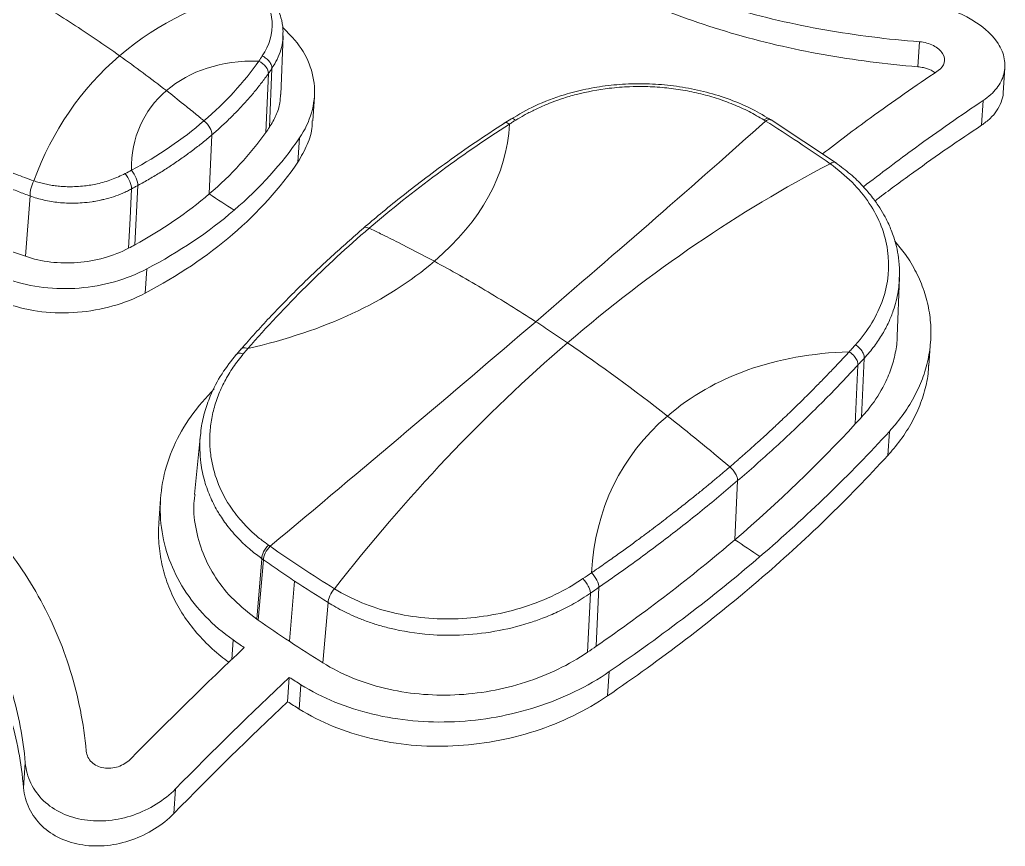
# Model space of a CAD drawing. Header units: inches. Extents: x 1631 to 3663, y 1126 to 1454.
# Drawn here: x 3493.46 to 3500.29, y 1145.49 to 1151.22 of the extents above; entities that cross this region are included whole.
import ezdxf

# ---------------------------------------------------------------- set-up
doc = ezdxf.new("R2010")
doc.units = ezdxf.units.IN
doc.header["$LTSCALE"] = 15

msp = doc.modelspace()

# ---------------------------------------------------------------- linework, layer by layer
at = {"color": 7, "linetype": 'Continuous', "lineweight": 15}
for p, q in [((3495.2834, 1151.1667), (3495.3523, 1151.0956)), ((3495.2709, 1150.6998), (3495.2869, 1151.1076)), ((3495.2854, 1151.1051), (3495.2853, 1151.1004)), ((3499.685, 1150.8922), (3499.6969, 1151.0651)), ((3495.2097, 1150.8805), (3495.1925, 1150.4725)), ((3500.2761, 1150.7113), (3500.2881, 1150.8856)), ((3495.1679, 1150.4371), (3495.1852, 1150.8449)), ((3495.4922, 1150.5167), (3495.5037, 1150.6848)), ((3500.1384, 1150.6591), (3500.1266, 1150.487)), ((3496.8641, 1150.5298), (3496.8198, 1150.5016)), ((3498.6183, 1150.5238), (3498.6307, 1150.5161)), ((3498.669, 1150.5238), (3498.6527, 1150.534)), ((3499.121, 1150.2238), (3498.6691, 1150.5237)), ((3494.7944, 1150.4207), (3494.7752, 1150.0106)), ((3495.389, 1150.2305), (3495.4005, 1150.3986)), ((3494.2818, 1150.0698), (3494.2595, 1149.658)), ((3493.5014, 1149.579), (3493.5351, 1149.9967)), ((3494.3437, 1149.4918), (3494.3322, 1149.3237)), ((3499.542, 1149.025), (3499.558, 1149.4316)), ((3499.7622, 1148.8231), (3499.7737, 1148.9908)), ((3494.9961, 1148.9366), (3494.9633, 1148.8987)), ((3499.2519, 1148.417), (3499.2698, 1148.8243)), ((3499.2956, 1148.4645), (3499.3135, 1148.8716)), ((3494.7269, 1148.5686), (3494.8097, 1148.6606)), ((3494.7149, 1148.3427), (3494.6741, 1147.9275)), ((3494.7165, 1148.351), (3494.7151, 1148.3401)), ((3499.4767, 1148.1982), (3499.4882, 1148.3656)), ((3498.4366, 1148.0239), (3498.4179, 1147.615)), ((3494.4383, 1147.8987), (3494.4267, 1147.7304)), ((3495.1967, 1147.5696), (3495.185, 1147.5779)), ((3495.1403, 1147.4832), (3495.1048, 1147.0645)), ((3495.1521, 1147.475), (3495.1146, 1147.0576)), ((3495.1403, 1147.4832), (3495.1521, 1147.475)), ((3495.3668, 1147.3285), (3495.3305, 1146.9106)), ((3497.4171, 1147.2444), (3497.397, 1146.8354)), ((3497.4757, 1147.285), (3497.4561, 1146.8761)), ((3495.5632, 1146.7613), (3495.5994, 1147.179)), ((3495.1146, 1147.0576), (3495.1048, 1147.0645)), ((3497.5475, 1146.7005), (3497.536, 1146.5331)), ((3495.3303, 1146.6605), (3495.3187, 1146.492)), ((3495.4108, 1146.6098), (3495.3993, 1146.4413)), ((3493.5011, 1146.0694), (3493.4892, 1145.8962)), ((3494.5419, 1145.8881), (3494.5301, 1145.7172))]:
    msp.add_line(p, q, dxfattribs=at)
at = {"color": 8, "linetype": 'Continuous', "lineweight": 15}
msp.add_line((3494.941, 1146.9207), (3494.9316, 1146.7839), dxfattribs=at)
at = {"color": 7, "linetype": 'Continuous', "lineweight": 15, "flags": 128}
msp.add_lwpolyline([(3494.2165, 1149.6351), (3494.2272, 1149.8406), (3494.2379, 1150.0462)], dxfattribs=at)
at = {"color": 7, "linetype": 'Continuous', "lineweight": 15}
for points, knots in [([(3499.6969, 1151.0651), (3499.4751, 1151.0827), (3499.2563, 1151.1099), (3498.9325, 1151.1672), (3498.8253, 1151.1889), (3498.6124, 1151.2383), (3498.5062, 1151.2661), (3498.1945, 1151.3573), (3497.9961, 1151.4285), (3497.6175, 1151.592), (3497.4364, 1151.6849), (3497.2675, 1151.7876)], [0, 0, 0, 0, 0.25, 0.25, 0.375, 0.375, 0.5, 0.5, 0.75, 0.75, 1, 1, 1, 1]), ([(3499.685, 1150.8922), (3499.4634, 1150.9106), (3499.2446, 1150.9383), (3498.9208, 1150.9961), (3498.8136, 1151.0181), (3498.6007, 1151.0677), (3498.4945, 1151.0956), (3498.1829, 1151.1871), (3497.9846, 1151.2583), (3497.6059, 1151.422), (3497.4247, 1151.515), (3497.2558, 1151.6176)], [0, 0, 0, 0, 0.25, 0.25, 0.375, 0.375, 0.5, 0.5, 0.75, 0.75, 1, 1, 1, 1]), ([(3495.1111, 1151.4326), (3495.1704, 1151.3654), (3495.2051, 1151.2864), (3495.2164, 1151.1241), (3495.1927, 1151.041), (3495.1433, 1150.967)], [0, 0, 0, 0, 0.5, 0.5, 1, 1, 1, 1]), ([(3495.2857, 1151.1004), (3495.2863, 1151.117), (3495.288, 1151.1621), (3495.2737, 1151.239), (3495.2436, 1151.3149), (3495.2041, 1151.3797), (3495.1768, 1151.4119), (3495.1626, 1151.4286)], [0, 0, 0, 0, 0.135805, 0.370511, 0.658785, 0.822876, 1, 1, 1, 1]), ([(3494.1547, 1150.968), (3494.0458, 1151.0455), (3493.827, 1151.1941), (3493.6067, 1151.3288), (3493.4966, 1151.3923)], [0.3297937, 0.3297937, 0.3297937, 0.3297937, 0.4960972, 0.6638155, 0.6638155, 0.6638155, 0.6638155]), ([(3499.6976, 1151.3323), (3499.7557, 1151.3267), (3499.8126, 1151.3157), (3499.9238, 1151.2835), (3499.9764, 1151.2626), (3500.1206, 1151.1879), (3500.1964, 1151.1227), (3500.2628, 1151.0191), (3500.2776, 1150.9831), (3500.291, 1150.9121), (3500.2899, 1150.8762), (3500.2721, 1150.8076), (3500.2554, 1150.7745), (3500.2072, 1150.7125), (3500.1764, 1150.6843), (3500.1384, 1150.6591)], [0, 0, 0, 0, 0.125, 0.125, 0.25, 0.25, 0.5, 0.5, 0.625, 0.625, 0.75, 0.75, 0.875, 0.875, 1, 1, 1, 1]), ([(3495.3523, 1151.0956), (3495.3977, 1151.0453), (3495.433, 1150.9916), (3495.4841, 1150.8773), (3495.4994, 1150.8169), (3495.5079, 1150.696), (3495.5012, 1150.6336), (3495.4665, 1150.5134), (3495.4389, 1150.4551), (3495.4005, 1150.3986)], [0, 0, 0, 0, 0.25, 0.25, 0.5, 0.5, 0.75, 0.75, 1, 1, 1, 1]), ([(3499.6969, 1151.0651), (3499.7311, 1151.0624), (3499.7647, 1151.053), (3499.8211, 1151.0243), (3499.8435, 1151.0049), (3499.8696, 1150.9633), (3499.8737, 1150.9408), (3499.8632, 1150.8994), (3499.8487, 1150.8803), (3499.8265, 1150.8655)], [0, 0, 0, 0, 0.25, 0.25, 0.5, 0.5, 0.75, 0.75, 1, 1, 1, 1]), ([(3494.4789, 1150.7266), (3494.4249, 1150.7685), (3494.3171, 1150.8506), (3494.2089, 1150.9294), (3494.1547, 1150.968)], [0.1640281, 0.1640281, 0.1640281, 0.1640281, 0.2469104, 0.3297938, 0.3297938, 0.3297938, 0.3297938]), ([(3495.1852, 1150.8449), (3495.1865, 1150.8594), (3495.1793, 1150.8768), (3495.1572, 1150.9062), (3495.1396, 1150.9216), (3495.1195, 1150.932)], [0, 0, 0, 0, 0.5, 0.5, 1, 1, 1, 1]), ([(3495.1433, 1150.967), (3495.1475, 1150.9649), (3495.157, 1150.9596), (3495.1707, 1150.9499), (3495.1833, 1150.9383), (3495.1932, 1150.9268), (3495.2011, 1150.9149), (3495.2071, 1150.9019), (3495.2098, 1150.8903), (3495.21, 1150.8833), (3495.2097, 1150.8805)], [0.5378438, 0.5378438, 0.5378438, 0.5378438, 0.635497, 0.760497, 0.885497, 1.010497, 1.135497, 1.260497, 1.385497, 1.4726532, 1.4726532, 1.4726532, 1.4726532]), ([(3495.2097, 1150.8805), (3495.2062, 1150.8755), (3495.1982, 1150.8638), (3495.1899, 1150.8517), (3495.1852, 1150.8449)], [0, 0, 0, 0, 0.436202, 1, 1, 1, 1]), ([(3499.0238, 1150.2883), (3499.1344, 1150.3722), (3499.3247, 1150.5165), (3499.592, 1150.707), (3499.7483, 1150.8127), (3499.8265, 1150.8655)], [0, 0, 0, 0, 0.40908, 0.704372, 1, 1, 1, 1]), ([(3499.8036, 1150.85), (3499.7953, 1150.8561), (3499.7733, 1150.872), (3499.7302, 1150.8864), (3499.6981, 1150.8905), (3499.685, 1150.8922)], [0, 0, 0, 0, 0.269517, 0.703347, 1, 1, 1, 1]), ([(3495.1852, 1150.8449), (3495.1696, 1150.8234), (3495.1384, 1150.7805), (3495.0879, 1150.7173), (3495.0347, 1150.6553), (3494.9787, 1150.5946), (3494.92, 1150.5351), (3494.8588, 1150.477), (3494.8159, 1150.4395), (3494.7944, 1150.4207)], [0, 0, 0, 0, 0.142897, 0.285784, 0.428658, 0.571518, 0.714363, 0.85719, 1, 1, 1, 1]), ([(3493.56, 1150.1017), (3493.5392, 1150.1091), (3493.4768, 1150.1311), (3493.3549, 1150.1792), (3493.1792, 1150.2603), (3492.958, 1150.3859), (3492.7539, 1150.5355), (3492.6092, 1150.6687), (3492.5455, 1150.7375), (3492.5254, 1150.7593)], [0, 0, 0, 0, 0.049986, 0.150014, 0.300068, 0.500104, 0.756065, 0.922724, 1, 1, 1, 1]), ([(3498.6563, 1150.5311), (3498.6116, 1150.5572), (3498.5201, 1150.6106), (3498.366, 1150.6737), (3498.2029, 1150.7232), (3498.0357, 1150.7564), (3497.8678, 1150.7739), (3497.7017, 1150.7762), (3497.5398, 1150.7641), (3497.384, 1150.7386), (3497.2129, 1150.6945), (3497.0347, 1150.6286), (3496.9194, 1150.5613), (3496.8643, 1150.5291)], [0, 0, 0, 0, 0.088081, 0.180392, 0.270912, 0.35964, 0.446584, 0.531756, 0.615168, 0.69683, 0.776756, 0.89333, 1, 1, 1, 1]), ([(3496.8994, 1150.5224), (3496.9185, 1150.5337), (3496.9593, 1150.558), (3497.0278, 1150.5935), (3497.1147, 1150.6332), (3497.2127, 1150.6701), (3497.3587, 1150.7128), (3497.5161, 1150.742), (3497.6724, 1150.7546), (3497.7946, 1150.7562), (3497.9128, 1150.7502), (3498.0415, 1150.7343), (3498.1674, 1150.7093), (3498.2894, 1150.6754), (3498.406, 1150.633), (3498.5169, 1150.583), (3498.5845, 1150.5435), (3498.6183, 1150.5238)], [0, 0, 0, 0, 0.039009, 0.083515, 0.133529, 0.202271, 0.259206, 0.384955, 0.460915, 0.511256, 0.581097, 0.650927, 0.720751, 0.790571, 0.860386, 0.930194, 1, 1, 1, 1]), ([(3495.1925, 1150.4725), (3495.2086, 1150.4995), (3495.2414, 1150.5544), (3495.266, 1150.6318), (3495.2679, 1150.6808), (3495.2687, 1150.6999)], [0, 0, 0, 0, 0.371875, 0.754527, 1, 1, 1, 1]), ([(3500.1384, 1150.6591), (3500.0606, 1150.6064), (3499.905, 1150.5011), (3499.6283, 1150.3039), (3499.4282, 1150.1521), (3499.3077, 1150.0606)], [0, 0, 0, 0, 0.284303, 0.56896, 1, 1, 1, 1]), ([(3500.2759, 1150.7113), (3500.276, 1150.7108), (3500.2773, 1150.6887), (3500.2639, 1150.646), (3500.2346, 1150.5867), (3500.1887, 1150.5326), (3500.1473, 1150.5022), (3500.1266, 1150.487)], [0, 0, 0, 0, 0.005692, 0.260995, 0.516285, 0.758161, 1, 1, 1, 1]), ([(3494.7176, 1150.535), (3494.6913, 1150.5567), (3494.651, 1150.5897), (3494.6106, 1150.6223), (3494.5966, 1150.6335)], [0.04134955, 0.04134955, 0.04134955, 0.04134955, 0.08201324, 0.10362519, 0.10362519, 0.10362519, 0.10362519]), ([(3494.7391, 1150.5171), (3494.7322, 1150.5229), (3494.725, 1150.5289), (3494.7178, 1150.5348), (3494.7176, 1150.535)], [0.03025127, 0.03025127, 0.03025127, 0.03025127, 0.04100662, 0.04134946, 0.04134946, 0.04134946, 0.04134946]), ([(3494.7391, 1150.5171), (3494.7559, 1150.5032), (3494.7706, 1150.4849), (3494.7892, 1150.4524), (3494.7953, 1150.4344), (3494.7944, 1150.4207)], [0, 0, 0, 0, 0.5, 0.5, 1, 1, 1, 1]), ([(3495.4891, 1150.5168), (3495.4891, 1150.5042), (3495.489, 1150.4497), (3495.4596, 1150.3515), (3495.4128, 1150.2713), (3495.389, 1150.2305)], [0, 0, 0, 0, 0.1283733, 0.5566566, 1, 1, 1, 1]), ([(3496.8555, 1150.4949), (3496.8595, 1150.4973), (3496.8674, 1150.5021), (3496.8781, 1150.5096), (3496.8883, 1150.5166), (3496.8958, 1150.5205), (3496.8994, 1150.5224)], [0, 0, 0, 0, 0.272362, 0.526844, 0.7716801, 1, 1, 1, 1]), ([(3496.8203, 1150.5018), (3496.7524, 1150.4574), (3496.6195, 1150.3705), (3496.4317, 1150.238), (3496.2594, 1150.1105), (3496.1043, 1149.9898), (3495.9673, 1149.8788), (3495.8831, 1149.8072), (3495.8441, 1149.7741)], [0, 0, 0, 0, 0.197783, 0.387565, 0.563291, 0.724959, 0.872563, 1, 1, 1, 1]), ([(3500.1266, 1150.487), (3500.0489, 1150.435), (3499.8935, 1150.331), (3499.657, 1150.1622), (3499.4882, 1150.039), (3499.398, 1149.9705), (3499.3876, 1149.9626)], [0, 0, 0, 0, 0.318852, 0.638145, 0.958456, 1, 1, 1, 1]), ([(3494.7944, 1150.4207), (3494.7725, 1150.4022), (3494.7285, 1150.3652), (3494.6595, 1150.3117), (3494.5884, 1150.2597), (3494.515, 1150.2094), (3494.4393, 1150.1609), (3494.3618, 1150.1142), (3494.3085, 1150.0846), (3494.2818, 1150.0698)], [0, 0, 0, 0, 0.1427642, 0.2855612, 0.4283905, 0.5712505, 0.7141396, 0.8570563, 1, 1, 1, 1]), ([(3493.5351, 1149.9967), (3493.5075, 1150.0068), (3493.45, 1150.0277), (3493.3628, 1150.0632), (3493.2713, 1150.1035), (3493.1735, 1150.1507), (3493.0589, 1150.2113), (3492.9799, 1150.2602), (3492.9344, 1150.2884)], [0, 0, 0, 0, 0.127967, 0.265783, 0.413448, 0.570963, 0.752655, 1, 1, 1, 1]), ([(3494.237, 1150.1747), (3494.2497, 1150.1581), (3494.2613, 1150.1375), (3494.2764, 1150.1021), (3494.2817, 1150.0831), (3494.2818, 1150.0698)], [0, 0, 0, 0, 0.5, 0.5, 1, 1, 1, 1]), ([(3499.0767, 1150.2202), (3499.1883, 1150.141), (3499.2808, 1150.0477), (3499.4165, 1149.8437), (3499.4597, 1149.7331), (3499.4915, 1149.5069), (3499.4803, 1149.3913), (3499.4045, 1149.1685), (3499.3399, 1149.0613), (3499.2528, 1148.965)], [0, 0, 0, 0, 0.25, 0.25, 0.5, 0.5, 0.75, 0.75, 1, 1, 1, 1]), ([(3499.5552, 1149.4114), (3499.5567, 1149.4321), (3499.5606, 1149.4845), (3499.5531, 1149.5634), (3499.5386, 1149.6425), (3499.5205, 1149.7062), (3499.5022, 1149.7573), (3499.4824, 1149.804), (3499.4569, 1149.8557), (3499.4206, 1149.9177), (3499.3706, 1149.9891), (3499.3034, 1150.068), (3499.2195, 1150.15), (3499.1512, 1150.2006), (3499.1166, 1150.2263)], [0, 0, 0, 0, 0.066825, 0.16919, 0.256059, 0.327432, 0.383333, 0.431102, 0.491954, 0.567205, 0.656807, 0.760688, 0.878752, 1, 1, 1, 1]), ([(3493.56, 1150.1017), (3493.5726, 1150.0976), (3493.5979, 1150.0893), (3493.6372, 1150.0795), (3493.6773, 1150.0717), (3493.718, 1150.0659), (3493.7592, 1150.0622), (3493.8234, 1150.0597), (3493.9044, 1150.0637), (3494.0046, 1150.0805), (3494.1004, 1150.1085), (3494.1619, 1150.1371), (3494.193, 1150.1516)], [0, 0, 0, 0, 0.063923, 0.127583, 0.191048, 0.254382, 0.317646, 0.380898, 0.546778, 0.682852, 0.839228, 1, 1, 1, 1]), ([(3494.2379, 1150.0462), (3494.2375, 1150.0594), (3494.232, 1150.0785), (3494.2169, 1150.114), (3494.2055, 1150.1348), (3494.193, 1150.1516)], [0, 0, 0, 0, 0.5, 0.5, 1, 1, 1, 1]), ([(3493.56, 1150.1017), (3493.5508, 1150.0844), (3493.5434, 1150.0636), (3493.5373, 1150.0372), (3493.5359, 1150.0287), (3493.5343, 1150.0117), (3493.5343, 1150.0036), (3493.5351, 1149.9967)], [0, 0, 0, 0, 0.5, 0.5, 0.75, 0.75, 1, 1, 1, 1]), ([(3493.9781, 1149.9594), (3493.993, 1149.9622), (3494.0154, 1149.9664), (3494.0603, 1149.9771), (3494.1129, 1149.9908), (3494.167, 1150.0109), (3494.2084, 1150.0307), (3494.2281, 1150.041), (3494.2379, 1150.0462)], [0, 0, 0, 0, 0.162507, 0.243292, 0.497082, 0.752248, 0.876809, 1, 1, 1, 1]), ([(3494.2818, 1150.0698), (3494.2745, 1150.066), (3494.2599, 1150.0585), (3494.2452, 1150.0503), (3494.2379, 1150.0462)], [0, 0, 0, 0, 0.499763, 1, 1, 1, 1]), ([(3493.5351, 1149.9967), (3493.5506, 1149.9913), (3493.5817, 1149.9805), (3493.6305, 1149.9679), (3493.6809, 1149.9579), (3493.7328, 1149.9509), (3493.7858, 1149.947), (3493.8398, 1149.9461), (3493.876, 1149.9482), (3493.8942, 1149.9493)], [0, 0, 0, 0, 0.139103, 0.279429, 0.420989, 0.563818, 0.707936, 0.85333, 1, 1, 1, 1]), ([(3495.8443, 1149.7741), (3495.7696, 1149.7088), (3495.6183, 1149.5767), (3495.4017, 1149.3693), (3495.1924, 1149.1562), (3495.061, 1149.009), (3494.996, 1148.9363)], [0, 0, 0, 0, 0.246917, 0.499932, 0.752966, 1, 1, 1, 1]), ([(3496.3351, 1149.544), (3496.2517, 1149.5893), (3496.1269, 1149.6545), (3495.9768, 1149.7286), (3495.9096, 1149.7607), (3495.8834, 1149.773)], [0.8072334, 0.8072334, 0.8072334, 0.8072334, 0.9036128, 0.9518064, 0.9825935, 0.9825935, 0.9825935, 0.9825935]), ([(3494.2165, 1149.6351), (3494.1633, 1149.6071), (3494.1069, 1149.5849), (3493.9877, 1149.5512), (3493.9252, 1149.5401), (3493.801, 1149.5304), (3493.7376, 1149.5316), (3493.6162, 1149.5463), (3493.5573, 1149.5597), (3493.5014, 1149.579)], [0, 0, 0, 0, 0.25, 0.25, 0.5, 0.5, 0.75, 0.75, 1, 1, 1, 1]), ([(3499.5258, 1149.6842), (3499.5512, 1149.6538), (3499.6088, 1149.5847), (3499.6762, 1149.4684), (3499.7315, 1149.3388), (3499.7659, 1149.205), (3499.779, 1149.0688), (3499.7711, 1148.9318), (3499.7422, 1148.7961), (3499.6921, 1148.6632), (3499.622, 1148.535), (3499.5509, 1148.4363), (3499.5023, 1148.3816), (3499.4882, 1148.3656)], [0, 0, 0, 0, 0.076985, 0.175041, 0.273407, 0.371462, 0.469766, 0.568386, 0.666684, 0.764294, 0.86222, 0.959824, 1, 1, 1, 1]), ([(3493.3945, 1149.4158), (3493.4688, 1149.3902), (3493.5464, 1149.3728), (3493.7081, 1149.3535), (3493.792, 1149.352), (3493.957, 1149.3652), (3494.0404, 1149.3802), (3494.1981, 1149.425), (3494.273, 1149.4546), (3494.3437, 1149.4918)], [0, 0, 0, 0, 0.25, 0.25, 0.5, 0.5, 0.75, 0.75, 1, 1, 1, 1]), ([(3497.0373, 1149.1255), (3496.9198, 1149.2017), (3496.7435, 1149.3114), (3496.5095, 1149.4478), (3496.3931, 1149.5126), (3496.3351, 1149.544)], [0.5391858, 0.5391858, 0.5391858, 0.5391858, 0.6732073, 0.7402165, 0.8072334, 0.8072334, 0.8072334, 0.8072334]), ([(3499.3135, 1148.8716), (3499.3379, 1148.8996), (3499.3851, 1148.954), (3499.4407, 1149.0387), (3499.484, 1149.1209), (3499.5147, 1149.1975), (3499.5358, 1149.269), (3499.549, 1149.333), (3499.5551, 1149.3844), (3499.5575, 1149.4151), (3499.5577, 1149.4268), (3499.5577, 1149.4291)], [0, 0, 0, 0, 0.167944, 0.3261, 0.474467, 0.613049, 0.728356, 0.843311, 0.940112, 0.988403, 1, 1, 1, 1]), ([(3493.383, 1149.2476), (3493.4572, 1149.222), (3493.5348, 1149.2045), (3493.6965, 1149.1853), (3493.7805, 1149.1838), (3493.9455, 1149.1971), (3494.0289, 1149.2121), (3494.1866, 1149.2569), (3494.2614, 1149.2865), (3494.3322, 1149.3237)], [0, 0, 0, 0, 0.25, 0.25, 0.5, 0.5, 0.75, 0.75, 1, 1, 1, 1]), ([(3497.2579, 1148.9787), (3497.2213, 1149.0037), (3497.1477, 1149.0532), (3497.0742, 1149.1015), (3497.0373, 1149.1255)], [0.45510082, 0.45510082, 0.45510082, 0.45510082, 0.49709454, 0.53918578, 0.53918578, 0.53918578, 0.53918578]), ([(3499.2956, 1148.4645), (3499.3099, 1148.4807), (3499.3674, 1148.546), (3499.4375, 1148.6521), (3499.4875, 1148.7629), (3499.5124, 1148.8383), (3499.5306, 1148.9139), (3499.5423, 1148.9764), (3499.5411, 1149.02), (3499.541, 1149.025)], [0, 0, 0, 0, 0.095976, 0.387556, 0.586245, 0.682301, 0.778356, 0.974266, 1, 1, 1, 1]), ([(3499.2528, 1148.965), (3499.2454, 1148.9569), (3499.231, 1148.9412), (3499.2168, 1148.9253), (3499.2097, 1148.9174)], [0, 0, 0, 0, 0.5100642, 1, 1, 1, 1]), ([(3499.2528, 1148.965), (3499.2716, 1148.953), (3499.2881, 1148.936), (3499.3034, 1148.9123), (3499.3076, 1148.9041), (3499.3131, 1148.8873), (3499.3143, 1148.8789), (3499.3135, 1148.8716)], [0, 0, 0, 0, 0.5, 0.5, 0.75, 0.75, 1, 1, 1, 1]), ([(3494.9631, 1148.8985), (3494.9284, 1148.8546), (3494.8564, 1148.7633), (3494.7858, 1148.6258), (3494.7411, 1148.4934), (3494.7199, 1148.4064), (3494.7174, 1148.3582), (3494.717, 1148.3513)], [0, 0, 0, 0, 0.264921, 0.550774, 0.753115, 0.96479, 1, 1, 1, 1]), ([(3495.185, 1147.5779), (3495.17, 1147.5888), (3495.1318, 1147.6165), (3495.0676, 1147.6711), (3494.9894, 1147.7507), (3494.9018, 1147.8664), (3494.826, 1148.0159), (3494.7869, 1148.1671), (3494.7768, 1148.297), (3494.7825, 1148.403), (3494.8018, 1148.5085), (3494.8346, 1148.6124), (3494.8808, 1148.7134), (3494.9387, 1148.811), (3494.9873, 1148.8721), (3495.0116, 1148.9026)], [0, 0, 0, 0, 0.034142, 0.08663, 0.157459, 0.246623, 0.369645, 0.492681, 0.565125, 0.637576, 0.71004, 0.782524, 0.855012, 0.927502, 1, 1, 1, 1]), ([(3499.2097, 1148.9174), (3499.2032, 1148.9104), (3499.1726, 1148.8773), (3499.1197, 1148.8209), (3499.0524, 1148.7506), (3498.9904, 1148.6871), (3498.9332, 1148.6294), (3498.8803, 1148.577), (3498.8313, 1148.529), (3498.7858, 1148.4852), (3498.744, 1148.4454), (3498.7059, 1148.4094), (3498.6711, 1148.3769), (3498.6391, 1148.3474), (3498.609, 1148.3198), (3498.58, 1148.2934), (3498.5515, 1148.2677), (3498.5235, 1148.2426), (3498.496, 1148.2183), (3498.4695, 1148.1948), (3498.4441, 1148.1726), (3498.4199, 1148.1516), (3498.3996, 1148.134), (3498.3872, 1148.1234), (3498.3825, 1148.1194)], [0.072635, 0.072635, 0.072635, 0.072635, 0.0964235, 0.183505, 0.262308, 0.3338645, 0.3990303, 0.4585992, 0.5132945, 0.5635751, 0.6095474, 0.6510552, 0.6883779, 0.7224695, 0.7543188, 0.7848969, 0.8149969, 0.8446257, 0.8735059, 0.9012846, 0.927684, 0.9524903, 0.9762512, 0.990558, 0.990558, 0.990558, 0.990558]), ([(3499.2698, 1148.8243), (3499.2699, 1148.8279), (3499.2702, 1148.8374), (3499.2643, 1148.8575), (3499.246, 1148.8886), (3499.2231, 1148.9068), (3499.2097, 1148.9174)], [0, 0, 0, 0, 0.124197, 0.334609, 0.610937, 1, 1, 1, 1]), ([(3499.2698, 1148.8243), (3499.2331, 1148.785), (3499.1597, 1148.7065), (3499.046, 1148.5899), (3498.9297, 1148.4743), (3498.8106, 1148.3599), (3498.6887, 1148.2466), (3498.5643, 1148.1345), (3498.4792, 1148.0607), (3498.4366, 1148.0239)], [0, 0, 0, 0, 0.142977, 0.285905, 0.428791, 0.571639, 0.714453, 0.857238, 1, 1, 1, 1]), ([(3499.3135, 1148.8716), (3499.3096, 1148.8675), (3499.3021, 1148.8596), (3499.2911, 1148.848), (3499.2804, 1148.8366), (3499.2733, 1148.8284), (3499.2698, 1148.8243)], [0, 0, 0, 0, 0.271394, 0.516181, 0.761972, 1, 1, 1, 1]), ([(3499.7594, 1148.8232), (3499.7587, 1148.8035), (3499.7562, 1148.7382), (3499.7299, 1148.6283), (3499.6807, 1148.4956), (3499.6104, 1148.3674), (3499.5394, 1148.2688), (3499.4908, 1148.2141), (3499.4767, 1148.1982)], [0, 0, 0, 0, 0.089906, 0.297239, 0.503098, 0.709624, 0.915471, 1, 1, 1, 1]), ([(3494.7269, 1148.5686), (3494.6715, 1148.5044), (3494.624, 1148.4375), (3494.5442, 1148.2984), (3494.5118, 1148.2259), (3494.4634, 1148.0767), (3494.4478, 1148.0016), (3494.4333, 1147.8506), (3494.4345, 1147.7741), (3494.4542, 1147.6232), (3494.4723, 1147.5496), (3494.5249, 1147.4064), (3494.5598, 1147.3361), (3494.6446, 1147.2033), (3494.6941, 1147.141), (3494.8071, 1147.0244), (3494.871, 1146.9699), (3494.941, 1146.9207)], [0, 0, 0, 0, 0.125, 0.125, 0.25, 0.25, 0.375, 0.375, 0.5, 0.5, 0.625, 0.625, 0.75, 0.75, 0.875, 0.875, 1, 1, 1, 1]), ([(3493.9237, 1146.1491), (3493.9057, 1146.3435), (3493.8684, 1146.5293), (3493.7574, 1146.8868), (3493.6835, 1147.0588), (3493.4982, 1147.3891), (3493.3893, 1147.5432), (3493.1406, 1147.8314), (3493.0008, 1147.9656), (3492.845, 1148.0898)], [0, 0, 0, 0, 0.25, 0.25, 0.5, 0.5, 0.75, 0.75, 1, 1, 1, 1]), ([(3498.3825, 1148.1194), (3498.3779, 1148.1154), (3498.3656, 1148.1049), (3498.3451, 1148.0875), (3498.3205, 1148.0666), (3498.2944, 1148.0446), (3498.2666, 1148.0214), (3498.2377, 1147.9975), (3498.208, 1147.973), (3498.1777, 1147.9482), (3498.1464, 1147.9229), (3498.1136, 1147.8965), (3498.0782, 1147.8683), (3498.0393, 1147.8376), (3497.996, 1147.8037), (3497.948, 1147.7665), (3497.8951, 1147.726), (3497.8371, 1147.6822), (3497.7735, 1147.6347), (3497.7033, 1147.5831), (3497.6258, 1147.527), (3497.54, 1147.4659), (3497.4716, 1147.4181), (3497.4318, 1147.3905), (3497.4238, 1147.385)], [0.0094409, 0.0094409, 0.0094409, 0.0094409, 0.0236744, 0.0472395, 0.0719991, 0.0986831, 0.1267891, 0.1558801, 0.1856381, 0.2158299, 0.2465138, 0.278515, 0.3128242, 0.3504498, 0.3923473, 0.4386967, 0.4892362, 0.5441129, 0.6038889, 0.6692369, 0.7408595, 0.8194428, 0.905617, 0.9273646, 0.9273646, 0.9273646, 0.9273646]), ([(3498.3825, 1148.1194), (3498.399, 1148.1054), (3498.4135, 1148.0872), (3498.4271, 1148.0631), (3498.4308, 1148.0549), (3498.4359, 1148.0385), (3498.4371, 1148.0306), (3498.4366, 1148.0239)], [0, 0, 0, 0, 0.5, 0.5, 0.75, 0.75, 1, 1, 1, 1]), ([(3498.4366, 1148.0239), (3498.3936, 1147.9873), (3498.3075, 1147.9141), (3498.175, 1147.8059), (3498.0402, 1147.6989), (3497.9028, 1147.5933), (3497.7629, 1147.489), (3497.6208, 1147.3861), (3497.5241, 1147.3187), (3497.4757, 1147.285)], [0, 0, 0, 0, 0.142722, 0.28548, 0.428281, 0.571129, 0.714028, 0.856983, 1, 1, 1, 1]), ([(3495.1048, 1147.0645), (3495.0501, 1147.1073), (3494.9406, 1147.1927), (3494.816, 1147.3482), (3494.7255, 1147.5186), (3494.677, 1147.7), (3494.662, 1147.8385), (3494.6752, 1147.9137), (3494.6776, 1147.9271)], [0, 0, 0, 0, 0.192077, 0.384148, 0.576045, 0.767945, 0.958746, 1, 1, 1, 1]), ([(3492.598, 1147.7795), (3492.8592, 1147.5579), (3493.0675, 1147.3039), (3493.2995, 1146.8684), (3493.3615, 1146.7168), (3493.4545, 1146.4027), (3493.4857, 1146.2397), (3493.5011, 1146.0694)], [0, 0, 0, 0, 0.5, 0.5, 0.75, 0.75, 1, 1, 1, 1]), ([(3494.4278, 1147.7303), (3494.4272, 1147.7253), (3494.4202, 1147.6722), (3494.4261, 1147.5705), (3494.4479, 1147.4274), (3494.4918, 1147.288), (3494.5548, 1147.1542), (3494.6373, 1147.0281), (3494.7378, 1146.9114), (3494.8315, 1146.8244), (3494.8934, 1146.7789), (3494.9121, 1146.7651)], [0, 0, 0, 0, 0.01356, 0.146195, 0.278771, 0.41177, 0.544348, 0.676991, 0.810056, 0.942704, 1, 1, 1, 1]), ([(3492.5864, 1147.6095), (3492.8475, 1147.3879), (3493.0558, 1147.1337), (3493.2879, 1146.6974), (3493.3498, 1146.5455), (3493.4427, 1146.2306), (3493.4739, 1146.0672), (3493.4892, 1145.8962)], [0, 0, 0, 0, 0.5, 0.5, 0.75, 0.75, 1, 1, 1, 1]), ([(3495.1403, 1147.4832), (3495.1397, 1147.4953), (3495.1434, 1147.5125), (3495.1602, 1147.548), (3495.1728, 1147.5654), (3495.185, 1147.5779)], [0, 0, 0, 0, 0.5, 0.5, 1, 1, 1, 1]), ([(3495.1967, 1147.5696), (3495.1845, 1147.5571), (3495.172, 1147.5397), (3495.1552, 1147.5043), (3495.1514, 1147.4871), (3495.1521, 1147.475)], [0, 0, 0, 0, 0.5, 0.5, 1, 1, 1, 1]), ([(3495.3668, 1147.3285), (3495.3307, 1147.3529), (3495.2584, 1147.4018), (3495.1875, 1147.4506), (3495.1521, 1147.475)], [0, 0, 0, 0, 0.4998645, 1, 1, 1, 1]), ([(3497.4238, 1147.385), (3497.4385, 1147.3697), (3497.452, 1147.3502), (3497.4695, 1147.3165), (3497.4757, 1147.2982), (3497.4757, 1147.285)], [0, 0, 0, 0, 0.5, 0.5, 1, 1, 1, 1]), ([(3497.3646, 1147.3448), (3497.244, 1147.2629), (3497.1062, 1147.1965), (3496.8124, 1147.1021), (3496.6565, 1147.0743), (3496.3453, 1147.0608), (3496.19, 1147.0752), (3495.8983, 1147.1453), (3495.7621, 1147.2011), (3495.6435, 1147.2744)], [0, 0, 0, 0, 0.25, 0.25, 0.5, 0.5, 0.75, 0.75, 1, 1, 1, 1]), ([(3497.4171, 1147.2444), (3497.417, 1147.251), (3497.4154, 1147.259), (3497.4098, 1147.2759), (3497.4061, 1147.2844), (3497.3928, 1147.3098), (3497.3793, 1147.3294), (3497.3646, 1147.3448)], [0, 0, 0, 0, 0.25, 0.25, 0.5, 0.5, 1, 1, 1, 1]), ([(3495.5994, 1147.1789), (3495.5991, 1147.1908), (3495.6029, 1147.2079), (3495.6194, 1147.2438), (3495.6316, 1147.2616), (3495.6435, 1147.2744)], [0, 0, 0, 0, 0.5, 0.5, 1, 1, 1, 1]), ([(3495.5994, 1147.179), (3495.6168, 1147.1684), (3495.653, 1147.1464), (3495.7126, 1147.1149), (3495.7793, 1147.0836), (3495.8535, 1147.0536), (3495.9357, 1147.0255), (3496.0829, 1146.9845), (3496.2753, 1146.954), (3496.5219, 1146.9497), (3496.7547, 1146.9745), (3496.9471, 1147.0212), (3497.0905, 1147.0711), (3497.1945, 1147.1153), (3497.3067, 1147.1723), (3497.379, 1147.2195), (3497.4171, 1147.2444)], [0, 0, 0, 0, 0.03435, 0.071706, 0.112068, 0.155436, 0.201808, 0.251181, 0.397573, 0.501543, 0.626306, 0.75065, 0.801921, 0.860569, 0.926596, 1, 1, 1, 1]), ([(3497.397, 1146.8354), (3497.3326, 1146.7913), (3497.2643, 1146.752), (3497.1206, 1146.6823), (3497.0447, 1146.6519), (3496.8871, 1146.6013), (3496.8069, 1146.5814), (3496.6439, 1146.5523), (3496.5603, 1146.543), (3496.3937, 1146.5359), (3496.3115, 1146.538), (3496.149, 1146.5533), (3496.068, 1146.5666), (3495.9123, 1146.6043), (3495.8378, 1146.6284), (3495.6952, 1146.6869), (3495.6269, 1146.7217), (3495.5632, 1146.7613)], [0, 0, 0, 0, 0.125, 0.125, 0.25, 0.25, 0.375, 0.375, 0.5, 0.5, 0.625, 0.625, 0.75, 0.75, 0.875, 0.875, 1, 1, 1, 1]), ([(3495.4108, 1146.6098), (3495.5593, 1146.5175), (3495.7258, 1146.4494), (3495.9994, 1146.3839), (3496.0923, 1146.3688), (3496.2814, 1146.3514), (3496.3783, 1146.3492), (3496.5727, 1146.358), (3496.6688, 1146.3689), (3496.8588, 1146.4031), (3496.9534, 1146.4268), (3497.1366, 1146.486), (3497.2243, 1146.5212), (3497.392, 1146.6026), (3497.4724, 1146.649), (3497.5475, 1146.7005)], [0, 0, 0, 0, 0.25, 0.25, 0.375, 0.375, 0.5, 0.5, 0.625, 0.625, 0.75, 0.75, 0.875, 0.875, 1, 1, 1, 1]), ([(3495.3993, 1146.4413), (3495.5477, 1146.349), (3495.7142, 1146.2811), (3495.9878, 1146.2157), (3496.0807, 1146.2006), (3496.2699, 1146.1834), (3496.3667, 1146.1812), (3496.5612, 1146.1901), (3496.6573, 1146.2011), (3496.8472, 1146.2354), (3496.9418, 1146.2591), (3497.1251, 1146.3184), (3497.2128, 1146.3537), (3497.3805, 1146.4351), (3497.4609, 1146.4815), (3497.536, 1146.5331)], [0, 0, 0, 0, 0.25, 0.25, 0.375, 0.375, 0.5, 0.5, 0.625, 0.625, 0.75, 0.75, 0.875, 0.875, 1, 1, 1, 1]), ([(3494.2297, 1146.0945), (3494.2065, 1146.0708), (3494.1766, 1146.0526), (3494.1115, 1146.0311), (3494.0761, 1146.0279), (3494.0118, 1146.0386), (3493.9826, 1146.0522), (3493.9394, 1146.0934), (3493.9264, 1146.1201), (3493.9237, 1146.1491)], [0, 0, 0, 0, 0.25, 0.25, 0.5, 0.5, 0.75, 0.75, 1, 1, 1, 1]), ([(3493.5011, 1146.0694), (3493.5056, 1146.0192), (3493.5187, 1145.9716), (3493.5617, 1145.882), (3493.5912, 1145.8414), (3493.7006, 1145.736), (3493.8013, 1145.6896), (3493.9654, 1145.6646), (3494.0232, 1145.6635), (3494.1374, 1145.675), (3494.1953, 1145.6879), (3494.3057, 1145.7258), (3494.3591, 1145.751), (3494.4578, 1145.8124), (3494.5024, 1145.8478), (3494.5419, 1145.8881)], [0, 0, 0, 0, 0.125, 0.125, 0.25, 0.25, 0.5, 0.5, 0.625, 0.625, 0.75, 0.75, 0.875, 0.875, 1, 1, 1, 1]), ([(3493.4892, 1145.8962), (3493.4937, 1145.8457), (3493.5067, 1145.7979), (3493.5498, 1145.7079), (3493.5794, 1145.6672), (3493.6889, 1145.5617), (3493.7897, 1145.5154), (3493.9539, 1145.4911), (3494.0117, 1145.4902), (3494.1258, 1145.5022), (3494.1838, 1145.5153), (3494.2941, 1145.5537), (3494.3475, 1145.5793), (3494.4461, 1145.641), (3494.4906, 1145.6766), (3494.5301, 1145.7172)], [0, 0, 0, 0, 0.125, 0.125, 0.25, 0.25, 0.5, 0.5, 0.625, 0.625, 0.75, 0.75, 0.875, 0.875, 1, 1, 1, 1])]:
    msp.add_open_spline(points, degree=3, knots=knots, dxfattribs=at)
for points in [[(3495.1111, 1151.4326), (3494.7436, 1151.3544), (3494.4222, 1151.1976), (3494.1547, 1150.968)], [(3492.5254, 1150.7593), (3492.9014, 1150.9481), (3493.2278, 1151.1617), (3493.4966, 1151.3923)], [(3493.56, 1150.1017), (3493.6863, 1150.4472), (3493.8871, 1150.7384), (3494.1547, 1150.968)], [(3495.1195, 1150.932), (3494.856, 1150.9352), (3494.6411, 1150.8657), (3494.4789, 1150.7266)], [(3495.1195, 1150.932), (3495.0155, 1150.7846), (3494.8879, 1150.6449), (3494.7391, 1150.5171)], [(3495.1433, 1150.967), (3495.1355, 1150.9553), (3495.1276, 1150.9437), (3495.1195, 1150.932)], [(3494.4789, 1150.7266), (3494.3166, 1150.5874), (3494.2346, 1150.4021), (3494.237, 1150.1747)], [(3494.5966, 1150.6335), (3494.5574, 1150.665), (3494.5182, 1150.696), (3494.4789, 1150.7266)], [(3494.7391, 1150.5171), (3494.5902, 1150.3895), (3494.421, 1150.2744), (3494.237, 1150.1747)], [(3498.6307, 1150.5161), (3498.1499, 1150.0876), (3497.6148, 1149.6209), (3497.0373, 1149.1255)], [(3498.6307, 1150.5161), (3498.7833, 1150.421), (3498.932, 1150.3223), (3499.0767, 1150.2202)], [(3495.1679, 1150.4371), (3495.1763, 1150.4489), (3495.1844, 1150.4606), (3495.1925, 1150.4725)], [(3495.8834, 1149.773), (3496.1865, 1150.0331), (3496.5118, 1150.2747), (3496.8555, 1150.4949)], [(3496.3351, 1149.544), (3496.6615, 1149.8241), (3496.8373, 1150.1429), (3496.8555, 1150.4949)], [(3494.7752, 1150.0106), (3494.9282, 1150.1419), (3495.0601, 1150.2853), (3495.1679, 1150.4371)], [(3495.4005, 1150.3986), (3495.2786, 1150.2194), (3495.1278, 1150.0523), (3494.9483, 1149.8983)], [(3494.237, 1150.1747), (3494.2224, 1150.167), (3494.2077, 1150.1593), (3494.193, 1150.1516)], [(3495.389, 1150.2305), (3495.2671, 1150.0514), (3495.1165, 1149.8845), (3494.9371, 1149.7306)], [(3497.2579, 1148.9787), (3497.8352, 1149.4741), (3498.4455, 1149.891), (3499.0767, 1150.2202)], [(3494.7752, 1150.0106), (3494.622, 1149.8792), (3494.4488, 1149.761), (3494.2595, 1149.658)], [(3494.9483, 1149.8983), (3494.8906, 1149.9357), (3494.8329, 1149.9732), (3494.7752, 1150.0106)], [(3493.8942, 1149.9493), (3493.9175, 1149.951), (3493.9408, 1149.9536), (3493.9639, 1149.9571)], [(3493.9639, 1149.9571), (3493.9687, 1149.9578), (3493.9734, 1149.9586), (3493.9781, 1149.9594)], [(3493.5014, 1149.579), (3493.283, 1149.6546), (3493.0801, 1149.7519), (3492.8979, 1149.8686)], [(3494.9483, 1149.8983), (3494.7692, 1149.7447), (3494.5676, 1149.6095), (3494.3437, 1149.4918)], [(3495.0437, 1148.9403), (3495.3007, 1149.2355), (3495.5803, 1149.5129), (3495.8834, 1149.773)], [(3494.3322, 1149.3237), (3494.5562, 1149.4416), (3494.7579, 1149.5769), (3494.9371, 1149.7306)], [(3494.2165, 1149.6351), (3494.2309, 1149.6426), (3494.2453, 1149.6503), (3494.2595, 1149.658)], [(3495.0437, 1148.9403), (3495.5758, 1149.0605), (3496.0087, 1149.264), (3496.3351, 1149.544)], [(3495.1967, 1147.5696), (3495.8422, 1148.1075), (3496.4598, 1148.63), (3497.0373, 1149.1255)], [(3497.2579, 1148.9787), (3496.6806, 1148.4834), (3496.1384, 1147.9114), (3495.6435, 1147.2744)], [(3497.9504, 1148.4718), (3497.7204, 1148.6519), (3497.4895, 1148.821), (3497.2579, 1148.9787)], [(3495.0116, 1148.9026), (3495.0223, 1148.9152), (3495.033, 1148.9278), (3495.0437, 1148.9403)], [(3499.2097, 1148.9174), (3498.6945, 1148.8985), (3498.2725, 1148.7482), (3497.9504, 1148.4718)], [(3497.4238, 1147.385), (3497.4504, 1147.831), (3497.6282, 1148.1954), (3497.9504, 1148.4718)], [(3498.3825, 1148.1194), (3498.2393, 1148.2409), (3498.0952, 1148.3584), (3497.9504, 1148.4718)], [(3498.4179, 1147.615), (3498.7185, 1147.8729), (3498.9966, 1148.1415), (3499.2519, 1148.417)], [(3499.2519, 1148.417), (3499.2665, 1148.4328), (3499.2811, 1148.4486), (3499.2956, 1148.4645)], [(3499.4882, 1148.3656), (3499.2152, 1148.0674), (3498.916, 1147.7764), (3498.591, 1147.4975)], [(3499.4767, 1148.1982), (3499.2037, 1147.9), (3498.9045, 1147.6091), (3498.5794, 1147.3302)], [(3498.4179, 1147.615), (3498.1173, 1147.357), (3497.7967, 1147.1119), (3497.4561, 1146.8761)], [(3498.591, 1147.4975), (3498.5334, 1147.5367), (3498.4757, 1147.5758), (3498.4179, 1147.615)], [(3495.6435, 1147.2744), (3495.4906, 1147.3695), (3495.3417, 1147.4679), (3495.1967, 1147.5696)], [(3498.591, 1147.4975), (3498.2659, 1147.2186), (3497.9181, 1146.9544), (3497.5475, 1146.7005)], [(3497.4238, 1147.385), (3497.4041, 1147.3716), (3497.3844, 1147.3582), (3497.3646, 1147.3448)], [(3495.5994, 1147.179), (3495.5209, 1147.2279), (3495.4433, 1147.2778), (3495.3668, 1147.3285)], [(3497.536, 1146.5331), (3497.9066, 1146.7871), (3498.2544, 1147.0513), (3498.5794, 1147.3302)], [(3497.4757, 1147.285), (3497.4562, 1147.2714), (3497.4367, 1147.2579), (3497.4171, 1147.2444)], [(3495.1146, 1147.0576), (3495.1856, 1147.0079), (3495.2576, 1146.9589), (3495.3305, 1146.9106)], [(3494.941, 1146.9207), (3494.9666, 1146.9027), (3494.9923, 1146.8848), (3495.0181, 1146.867)], [(3495.3305, 1146.9106), (3495.4071, 1146.86), (3495.4847, 1146.8102), (3495.5632, 1146.7613)], [(3495.0181, 1146.867), (3494.7544, 1146.6179), (3494.4914, 1146.3618), (3494.2297, 1146.0945)], [(3497.397, 1146.8354), (3497.4168, 1146.8489), (3497.4365, 1146.8625), (3497.4561, 1146.8761)], [(3494.5419, 1145.8881), (3494.8035, 1146.1554), (3495.0665, 1146.4114), (3495.3303, 1146.6605)], [(3495.3303, 1146.6605), (3495.357, 1146.6435), (3495.3839, 1146.6266), (3495.4108, 1146.6098)], [(3494.5301, 1145.7172), (3494.7917, 1145.9857), (3495.0548, 1146.2423), (3495.3187, 1146.492)], [(3495.3187, 1146.492), (3495.3454, 1146.475), (3495.3723, 1146.4581), (3495.3993, 1146.4413)]]:
    msp.add_open_spline(points, degree=3, dxfattribs=at)
at = {"color": 8, "linetype": 'Continuous', "lineweight": 15}
for points, knots in [([(3495.2853, 1151.1004), (3495.2852, 1151.0928), (3495.2852, 1151.0624), (3495.2726, 1151.0095), (3495.2485, 1150.943), (3495.2227, 1150.9013), (3495.2097, 1150.8805)], [0, 0, 0, 0, 0.100374, 0.401131, 0.700847, 1, 1, 1, 1]), ([(3496.8646, 1150.5288), (3496.866, 1150.53), (3496.8706, 1150.5337), (3496.8828, 1150.532), (3496.894, 1150.5255), (3496.8994, 1150.5224)], [0, 0, 0, 0, 0.192152, 0.607954, 1, 1, 1, 1]), ([(3498.6183, 1150.5238), (3498.6245, 1150.5273), (3498.637, 1150.5345), (3498.6501, 1150.5358), (3498.6547, 1150.5317), (3498.656, 1150.5306)], [0, 0, 0, 0, 0.4215858, 0.8431716, 1, 1, 1, 1]), ([(3498.6307, 1150.5161), (3498.637, 1150.5197), (3498.6495, 1150.5268), (3498.6627, 1150.5281), (3498.6673, 1150.5239), (3498.6685, 1150.5228)], [0, 0, 0, 0, 0.423058, 0.846117, 1, 1, 1, 1]), ([(3496.8555, 1150.4949), (3496.85, 1150.498), (3496.8388, 1150.5044), (3496.8267, 1150.5059), (3496.8222, 1150.5021), (3496.8208, 1150.5009)], [0, 0, 0, 0, 0.393915, 0.808632, 1, 1, 1, 1]), ([(3499.1162, 1150.2258), (3499.1149, 1150.2271), (3499.1104, 1150.2313), (3499.0968, 1150.2307), (3499.0835, 1150.2237), (3499.0767, 1150.2202)], [0, 0, 0, 0, 0.1625384, 0.5663211, 1, 1, 1, 1]), ([(3495.8449, 1149.7734), (3495.8467, 1149.7751), (3495.8515, 1149.7798), (3495.865, 1149.78), (3495.8774, 1149.7753), (3495.8834, 1149.773)], [0, 0, 0, 0, 0.23009, 0.624935, 1, 1, 1, 1]), ([(3494.9963, 1148.936), (3494.9993, 1148.9389), (3495.0057, 1148.9449), (3495.0227, 1148.9464), (3495.0368, 1148.9423), (3495.0437, 1148.9403)], [0, 0, 0, 0, 0.3118087, 0.6647574, 1, 1, 1, 1]), ([(3495.0116, 1148.9026), (3495.0048, 1148.9046), (3494.9907, 1148.9087), (3494.9733, 1148.9074), (3494.9665, 1148.9013), (3494.9633, 1148.8983)], [0, 0, 0, 0, 0.325189, 0.670083, 1, 1, 1, 1]), ([(3494.7151, 1148.3401), (3494.7145, 1148.3358), (3494.7099, 1148.3023), (3494.7096, 1148.2375), (3494.7165, 1148.1341), (3494.7402, 1148.0214), (3494.782, 1147.9066), (3494.8348, 1147.8054), (3494.8998, 1147.7093), (3494.9756, 1147.6218), (3495.0579, 1147.5448), (3495.1146, 1147.5024), (3495.1403, 1147.4832)], [0, 0, 0, 0, 0.0134153, 0.1042082, 0.2004198, 0.3352039, 0.460063, 0.5749845, 0.6799503, 0.8043657, 0.9110498, 1, 1, 1, 1])]:
    msp.add_open_spline(points, degree=3, knots=knots, dxfattribs=at)

doc.saveas('drawing.dxf')
